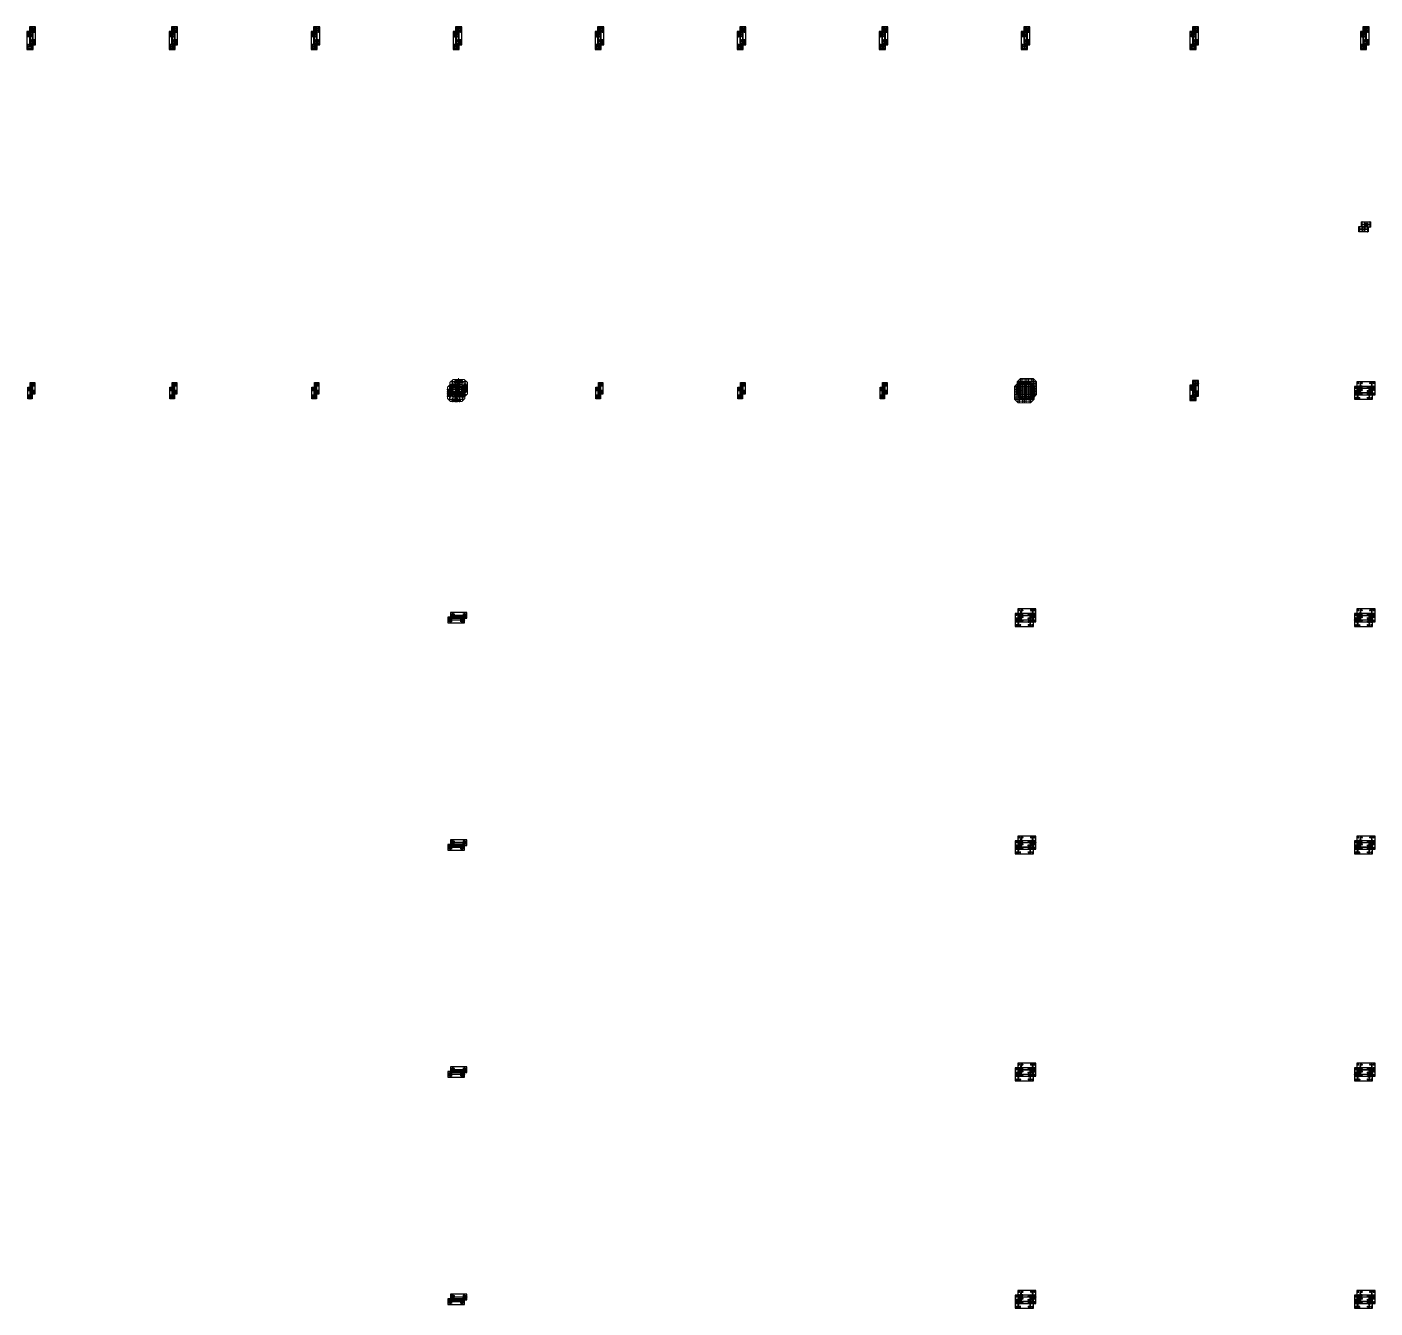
# Model space of a CAD drawing. Header units: feet. Extents: x -99009 to 3252343, y -11094690 to 9035152.
# Drawn here: x 3193026 to 3252343, y -2961960 to -2905569 of the extents above; entities that cross this region are included whole.
import ezdxf

# ---------------------------------------------------------------- set-up
doc = ezdxf.new("R2010")
doc.units = ezdxf.units.FT
doc.linetypes.add('CENTER', pattern=[2, 1.25, -0.25, 0.25, -0.25])
doc.layers.add('PEB COL', color=5, linetype='Continuous')

# ---------------------------------------------------------------- blocks, each defined once
blk = doc.blocks.new('24')
h = blk.add_hatch(color=7)
h.dxf.hatch_style = 1
edge = h.paths.add_edge_path()
edge.add_ellipse((0, 0), major_axis=(15, 0), ratio=1, start_angle=0, end_angle=360)
at = {"color": 1}
for p, q in [((-30, 0), (30, 0)), ((0, 30), (0, -30))]:
    blk.add_line(p, q, dxfattribs=at)
at = {"color": 7}
blk.add_circle((0, 0), 15, dxfattribs=at)
blk = doc.blocks.new('zw$CD60')
at = {"color": 1}
for p, rotation in [((-50, 50), 270), ((50, -50), 90.00000000000001)]:
    blk.add_blockref('24', p, dxfattribs=dict(at, rotation=rotation))
at = {"color": 1, "xscale": -1}
for p, rotation in [((50, 50), 89.99999999999982), ((-50, -50), 270)]:
    blk.add_blockref('24', p, dxfattribs=dict(at, rotation=rotation))
blk = doc.blocks.new('WEDFWEFWEFEWFWE')
at = {"color": 1}
blk.add_lwpolyline([(1053661, 482084), (1053661, 482804), (1053911, 482804), (1053911, 482084)], close=True, dxfattribs=at)
at = {"color": 3}
blk.add_lwpolyline([(1053661, 482184), (1053911, 482184), (1053911, 482194), (1053789, 482194), (1053789, 482694), (1053911, 482694), (1053911, 482704), (1053661, 482704), (1053661, 482694), (1053784, 482694), (1053784, 482194), (1053661, 482194)], close=True, dxfattribs=at)
at = {"color": 4}
for points in [[(1053784, 482704), (1053789, 482704), (1053789, 482804), (1053784, 482804)], [(1053784, 482184), (1053789, 482184), (1053789, 482084), (1053784, 482084)]]:
    blk.add_lwpolyline(points, close=True, dxfattribs=at)
at = {"color": 1, "rotation": 180}
blk.add_blockref('zw$CD60', (1053786, 482704), dxfattribs=at)
at = {"color": 1, "xscale": -1}
blk.add_blockref('zw$CD60', (1053786, 482184), dxfattribs=at)
blk = doc.blocks.new('m30ab')
at = {"color": 7}
for p, q in [((-111, 75), (-39, 75)), ((-100, 101), (-49, 50)), ((-49, 101), (-100, 50)), ((-75, 111), (-75, 39)), ((39, 75), (111, 75)), ((50, 101), (101, 50)), ((101, 101), (50, 50)), ((75, 111), (75, 39)), ((-111, -75), (-39, -75)), ((-100, -49), (-49, -100)), ((-49, -49), (-100, -100)), ((-75, -39), (-75, -111)), ((39, -75), (111, -75)), ((50, -49), (101, -100)), ((101, -49), (50, -100)), ((75, -39), (75, -111))]:
    blk.add_line(p, q, dxfattribs=at)
for centre in [(-75, 75), (75, 75), (-75, -75), (75, -75)]:
    blk.add_circle(centre, 18, dxfattribs=at)
blk = doc.blocks.new('FC1630F')
at = {"color": 1}
blk.add_lwpolyline([(1043501, 657045), (1043501, 657843), (1044071, 657843), (1044071, 657045)], close=True, dxfattribs=at)
at = {"color": 4}
for points in [[(1043789, 657708), (1043789, 657843), (1043783, 657843), (1043783, 657708)], [(1043599, 657694), (1043501, 657694), (1043501, 657708), (1043599, 657708)], [(1043974, 657694), (1044071, 657694), (1044071, 657708), (1043974, 657708)], [(1043599, 657194), (1043501, 657194), (1043501, 657180), (1043599, 657180)], [(1043789, 657180), (1043789, 657045), (1043783, 657045), (1043783, 657180)], [(1043974, 657194), (1044071, 657194), (1044071, 657180), (1043974, 657180)]]:
    blk.add_lwpolyline(points, close=True, dxfattribs=at)
at = {"color": 3}
blk.add_lwpolyline([(1043599, 657180), (1043974, 657180), (1043974, 657194), (1043789, 657194), (1043789, 657694), (1043974, 657694), (1043974, 657708), (1043599, 657708), (1043599, 657694), (1043783, 657694), (1043783, 657194), (1043599, 657194)], close=True, dxfattribs=at)
at = {"color": 1}
for p, rotation in [((1043636, 657708), 270.0000000000001), ((1043937, 657179), 90.00000000000001)]:
    blk.add_blockref('m30ab', p, dxfattribs=dict(at, rotation=rotation))
at = {"color": 1, "xscale": -1}
for p, rotation in [((1043636, 657179), 270), ((1043937, 657708), 89.99999999999999)]:
    blk.add_blockref('m30ab', p, dxfattribs=dict(at, rotation=rotation))
blk = doc.blocks.new('FD830J')
at = {"color": 1}
blk.add_lwpolyline([(928669, 407579), (927883, 407579), (927883, 407309), (928669, 407309)], close=True, dxfattribs=at)
at = {"color": 3}
blk.add_lwpolyline([(928534, 407544), (928534, 407344), (928526, 407344), (928526, 407441), (928026, 407441), (928026, 407344), (928018, 407344), (928018, 407544), (928026, 407544), (928026, 407446), (928526, 407446), (928526, 407544)], close=True, dxfattribs=at)
at = {"color": 4}
for points in [[(928018, 407446), (928018, 407441), (927883, 407441), (927883, 407446)], [(928534, 407446), (928534, 407441), (928669, 407441), (928669, 407446)]]:
    blk.add_lwpolyline(points, close=True, dxfattribs=at)
at = {"color": 1, "xscale": -1, "rotation": 179.9999999999999}
blk.add_blockref('m30ab', (928018, 407444), dxfattribs=at)
at = {"color": 1, "rotation": 180}
blk.add_blockref('m30ab', (928535, 407444), dxfattribs=at)
blk = doc.blocks.new('FC1630K')
at = {"color": 1}
blk.add_lwpolyline([(1044071, 664472), (1044071, 665266), (1043501, 665266), (1043501, 664472)], close=True, dxfattribs=at)
at = {"color": 4}
for points in [[(1043636, 665119), (1043501, 665119), (1043501, 665131), (1043636, 665131)], [(1043789, 665131), (1043789, 665266), (1043783, 665266), (1043783, 665131)], [(1043936, 665119), (1044071, 665119), (1044071, 665131), (1043936, 665131)], [(1043636, 664619), (1043501, 664619), (1043501, 664607), (1043636, 664607)], [(1043789, 664607), (1043789, 664472), (1043783, 664472), (1043783, 664607)], [(1043936, 664619), (1044071, 664619), (1044071, 664607), (1043936, 664607)]]:
    blk.add_lwpolyline(points, close=True, dxfattribs=at)
at = {"color": 3}
blk.add_lwpolyline([(1043936, 664607), (1043636, 664607), (1043636, 664619), (1043783, 664619), (1043783, 665119), (1043636, 665119), (1043636, 665131), (1043936, 665131), (1043936, 665119), (1043789, 665119), (1043789, 664619), (1043936, 664619)], close=True, dxfattribs=at)
at = {"color": 1}
for p, rotation in [((1043636, 665131), 270), ((1043937, 664606), 90)]:
    blk.add_blockref('m30ab', p, dxfattribs=dict(at, rotation=rotation))
at = {"color": 1, "xscale": -1}
for p, rotation in [((1043937, 665131), 90), ((1043636, 664606), 270)]:
    blk.add_blockref('m30ab', p, dxfattribs=dict(at, rotation=rotation))
blk = doc.blocks.new('FD824G4')
at = {"color": 3}
blk.add_lwpolyline([(943529, 463794), (944043, 463794), (944043, 463594), (943529, 463594)], close=True, dxfattribs=at)
at = {"color": 4}
for points in [[(943629, 463696), (943629, 463691), (943529, 463691), (943529, 463696)], [(943943, 463696), (943943, 463691), (944043, 463691), (944043, 463696)]]:
    blk.add_lwpolyline(points, close=True, dxfattribs=at)
at = {"color": 1}
blk.add_lwpolyline([(943629, 463794), (943629, 463594), (943636, 463594), (943636, 463691), (943936, 463691), (943936, 463594), (943943, 463594), (943943, 463794), (943936, 463794), (943936, 463696), (943636, 463696), (943636, 463794)], close=True, dxfattribs=at)
at = {"color": 1, "xscale": -1, "rotation": 270}
blk.add_blockref('zw$CD60', (943629, 463694), dxfattribs=at)
at = {"color": 1, "rotation": 90}
blk.add_blockref('zw$CD60', (943943, 463694), dxfattribs=at)
blk = doc.blocks.new('zw$7752')
h = blk.add_hatch(color=256)
h.dxf.hatch_style = 1
h.paths.add_polyline_path([(26, 126), (13, 126, 0.414214), (26, 113)])
h.paths.add_polyline_path([(26, 139), (26, 126), (39, 126, 0.414214)])
h = blk.add_hatch(color=256)
h.dxf.hatch_style = 1
h.paths.add_polyline_path([(26, 26), (13, 26, 0.414214), (26, 13)])
h.paths.add_polyline_path([(26, 39), (26, 26), (39, 26, 0.414214)])
h = blk.add_hatch(color=256)
h.dxf.hatch_style = 1
h.paths.add_polyline_path([(126, 126), (113, 126, 0.414214), (126, 113)])
h.paths.add_polyline_path([(126, 139), (126, 126), (139, 126, 0.414214)])
h = blk.add_hatch(color=256)
h.dxf.hatch_style = 1
h.paths.add_polyline_path([(126, 26), (113, 26, 0.414214), (126, 13)])
h.paths.add_polyline_path([(126, 39), (126, 26), (139, 26, 0.414214)])
at = {"color": 7, "linetype": 'CENTER'}
for p, q in [((0, 126), (52, 126)), ((0, 26), (52, 26)), ((26, 152), (26, 100)), ((26, 52), (26, 0)), ((100, 126), (152, 126)), ((100, 26), (152, 26)), ((126, 152), (126, 100)), ((126, 52), (126, 0))]:
    blk.add_line(p, q, dxfattribs=at)
at = {"color": 7}
for centre in [(26, 126), (26, 26), (126, 126), (126, 26)]:
    blk.add_circle(centre, 13, dxfattribs=at)
for centre in [(26, 126), (26, 26), (126, 126), (126, 26)]:
    blk.add_circle(centre, 13)
blk = doc.blocks.new('BE420G6')
at = {"color": 3}
blk.add_lwpolyline([(936381, 672481), (936781, 672481), (936781, 672256), (936381, 672256)], close=True, dxfattribs=at)
at = {"color": 1}
blk.add_lwpolyline([(936397, 672481), (936397, 672256), (936406, 672256), (936406, 672366), (936756, 672366), (936756, 672256), (936765, 672256), (936765, 672481), (936756, 672481), (936756, 672371), (936406, 672371), (936406, 672481)], close=True, dxfattribs=at)
blk.add_blockref('zw$7752', (936505, 672293))
blk = doc.blocks.new('zw$93EB')
at = {"color": 7, "lineweight": 0}
for p, q in [((-276, 434), (-431, 276)), ((-431, -276), (-431, 276)), ((-291, 138), (-275, 138)), ((-291, -138), (-291, 138)), ((-276, 434), (276, 434)), ((-275, -138), (-275, 138)), ((-275, 4), (275, 4)), ((-138, 294), (-138, 278)), ((138, 294), (-138, 294)), ((138, 278), (-138, 278)), ((-4, 4), (-4, 278)), ((4, 4), (4, 278)), ((138, 294), (138, 278)), ((275, -138), (275, 138)), ((291, 138), (275, 138)), ((276, 434), (431, 276)), ((291, -138), (291, 138)), ((431, -276), (431, 276)), ((-276, -434), (-431, -276)), ((-291, -138), (-275, -138)), ((-276, -434), (276, -434)), ((-275, -4), (275, -4)), ((138, -278), (-138, -278)), ((-138, -294), (-138, -278)), ((138, -294), (-138, -294)), ((-4, -4), (-4, -278)), ((4, -4), (4, -278)), ((138, -294), (138, -278)), ((291, -138), (275, -138)), ((276, -434), (431, -276))]:
    blk.add_line(p, q, dxfattribs=at)
at = {"color": 1, "lineweight": 0}
for p, q in [((-406, 215), (378, 215)), ((-406, 75), (378, 75)), ((-366, -244), (-366, 261)), ((-248, 370), (255, 370)), ((-215, -411), (-215, 408)), ((-75, -410), (-75, 409)), ((0, -410), (0, 444)), ((75, -410), (75, 409)), ((215, -411), (215, 408)), ((366, -244), (366, 261)), ((-406, -75), (378, -75)), ((-406, -215), (378, -215)), ((-248, -370), (255, -370))]:
    blk.add_line(p, q, dxfattribs=at)
at = {"color": 5, "lineweight": 0}
blk.add_line((-246, -387), (-246, -387), dxfattribs=at)
at = {"color": 3, "lineweight": 0}
for points in [[(-291, 150), (-431, 150), (-431, 140), (-291, 140)], [(-291, 150), (-431, 150), (-431, 140), (-291, 140)], [(-291, 150), (-431, 150), (-431, 140), (-291, 140)], [(-291, 150), (-431, 150), (-431, 140), (-291, 140)], [(-291, 5), (-431, 5), (-431, -5), (-291, -5)], [(-291, 5), (-431, 5), (-431, -5), (-291, -5)], [(-413, 278), (-291, 278), (-291, 294), (-413, 294)], [(-275, 138), (-275, 419), (-291, 419), (-291, 138)], [(-138, 278), (-275, 278), (-275, 294), (-138, 294)], [(-5, 294), (-5, 434), (5, 434), (5, 294)], [(138, 278), (275, 278), (275, 294), (138, 294)], [(275, 138), (275, 419), (291, 419), (291, 138)], [(413, 278), (291, 278), (291, 294), (413, 294)], [(291, 150), (431, 150), (431, 140), (291, 140)], [(291, 150), (431, 150), (431, 140), (291, 140)], [(291, 150), (431, 150), (431, 140), (291, 140)], [(291, 150), (431, 150), (431, 140), (291, 140)], [(291, 5), (431, 5), (431, -5), (291, -5)], [(-291, -150), (-431, -150), (-431, -140), (-291, -140)], [(-291, -150), (-431, -150), (-431, -140), (-291, -140)], [(-291, -150), (-431, -150), (-431, -140), (-291, -140)], [(-291, -150), (-431, -150), (-431, -140), (-291, -140)], [(-413, -278), (-291, -278), (-291, -294), (-413, -294)], [(-275, -138), (-275, -419), (-291, -419), (-291, -138)], [(-138, -278), (-275, -278), (-275, -294), (-138, -294)], [(-5, -294), (-5, -434), (5, -434), (5, -294)], [(138, -278), (275, -278), (275, -294), (138, -294)], [(275, -138), (275, -419), (291, -419), (291, -138)], [(291, -150), (431, -150), (431, -140), (291, -140)], [(291, -150), (431, -150), (431, -140), (291, -140)], [(291, -150), (431, -150), (431, -140), (291, -140)], [(291, -150), (431, -150), (431, -140), (291, -140)], [(413, -278), (291, -278), (291, -294), (413, -294)]]:
    blk.add_lwpolyline(points, close=True, dxfattribs=at)
at = {"color": 2, "lineweight": 0}
for centre in [(-366, 215), (-366, 75), (-215, 370), (-215, 215), (-215, 75), (-75, 370), (-75, 215), (75, 370), (75, 215), (75, 215), (215, 370), (215, 215), (215, 75), (366, 215), (366, 75), (-366, -75), (-366, -215), (-215, -75), (-215, -215), (-215, -370), (-75, -215), (-75, -370), (75, -215), (75, -215), (75, -370), (215, -75), (215, -215), (215, -370), (366, -75), (366, -215)]:
    blk.add_circle(centre, 18, dxfattribs=at)
blk = doc.blocks.new('zw$D17B')
at = {"color": 1, "lineweight": 0}
for p, q in [((-406, 150), (378, 150)), ((-406, 50), (378, 50)), ((-237, -207), (-237, 213)), ((-207, 240), (213, 240)), ((-150, -413), (-150, 372)), ((-50, -410), (-50, 372)), ((0, -410), (0, 444)), ((50, -410), (50, 372)), ((150, -413), (150, 372)), ((237, -207), (237, 213)), ((337, -207), (337, 213)), ((-406, -50), (378, -50)), ((-406, -150), (378, -150)), ((-207, -340), (213, -340))]:
    blk.add_line(p, q, dxfattribs=at)
at = {"color": 7, "lineweight": 0}
for p, q in [((-387, 246), (-246, 387)), ((-387, -246), (-387, 246)), ((-287, 138), (-275, 138)), ((-287, -138), (-287, 138)), ((-275, -138), (-275, 138)), ((-275, 2), (275, 2)), ((-246, 387), (246, 387)), ((-138, 290), (-138, 278)), ((138, 290), (-138, 290)), ((138, 278), (-138, 278)), ((-2, 2), (-2, 278)), ((2, 2), (2, 278)), ((138, 290), (138, 278)), ((246, 387), (387, 246)), ((275, -138), (275, 138)), ((287, 138), (275, 138)), ((287, -138), (287, 138)), ((387, -246), (387, 246)), ((-246, -387), (-387, -246)), ((-287, -138), (-275, -138)), ((-275, -2), (275, -2)), ((-246, -387), (246, -387)), ((138, -278), (-138, -278)), ((-138, -290), (-138, -278)), ((138, -290), (-138, -290)), ((-2, -2), (-2, -278)), ((2, -2), (2, -278)), ((138, -290), (138, -278)), ((246, -387), (387, -246)), ((287, -138), (275, -138))]:
    blk.add_line(p, q, dxfattribs=at)
at = {"color": 5, "lineweight": 0}
blk.add_line((-246, -387), (-246, -387), dxfattribs=at)
at = {"color": 3, "lineweight": 0}
for points in [[(-287, 105), (-387, 105), (-387, 95), (-287, 95)], [(-287, 105), (-387, 105), (-387, 95), (-287, 95)], [(-287, 5), (-387, 5), (-387, -5), (-287, -5)], [(-287, 5), (-387, 5), (-387, -5), (-287, -5)], [(-344, 278), (-287, 278), (-287, 290), (-344, 290)], [(-275, 138), (-275, 346), (-287, 346), (-287, 138)], [(-138, 278), (-275, 278), (-275, 290), (-138, 290)], [(-105, 290), (-105, 387), (-95, 387), (-95, 290)], [(-5, 290), (-5, 387), (5, 387), (5, 290)], [(105, 290), (105, 387), (95, 387), (95, 290)], [(138, 278), (275, 278), (275, 290), (138, 290)], [(275, 138), (275, 346), (287, 346), (287, 138)], [(343, 278), (287, 278), (287, 290), (343, 290)], [(287, 105), (387, 105), (387, 95), (287, 95)], [(287, 5), (387, 5), (387, -5), (287, -5)], [(-287, -105), (-387, -105), (-387, -95), (-287, -95)], [(-287, -105), (-387, -105), (-387, -95), (-287, -95)], [(-344, -278), (-287, -278), (-287, -290), (-344, -290)], [(-275, -138), (-275, -346), (-287, -346), (-287, -138)], [(-138, -278), (-275, -278), (-275, -290), (-138, -290)], [(-105, -290), (-105, -387), (-95, -387), (-95, -290)], [(-5, -290), (-5, -387), (5, -387), (5, -290)], [(105, -290), (105, -387), (95, -387), (95, -290)], [(138, -278), (275, -278), (275, -290), (138, -290)], [(275, -138), (275, -346), (287, -346), (287, -138)], [(287, -105), (387, -105), (387, -95), (287, -95)], [(343, -278), (287, -278), (287, -290), (343, -290)]]:
    blk.add_lwpolyline(points, close=True, dxfattribs=at)
at = {"color": 2, "lineweight": 0}
for centre in [(-337, 150), (-337, 50), (-237, 150), (-237, 50), (-150, 340), (-150, 240), (-50, 340), (-50, 240), (50, 340), (50, 240), (150, 340), (150, 240), (237, 150), (237, 50), (337, 150), (337, 50), (-337, -50), (-337, -150), (-237, -50), (-237, -150), (-150, -240), (-150, -340), (-50, -240), (-50, -340), (50, -240), (50, -340), (150, -240), (150, -340), (237, -50), (237, -150), (337, -50), (337, -150)]:
    blk.add_circle(centre, 12, dxfattribs=at)
blk = doc.blocks.new('FD830G5')
at = {"color": 1}
blk.add_lwpolyline([(928619, 407579), (927933, 407579), (927933, 407309), (928619, 407309)], close=True, dxfattribs=at)
at = {"color": 3}
blk.add_lwpolyline([(928484, 407569), (928484, 407319), (928476, 407319), (928476, 407441), (928076, 407441), (928076, 407319), (928068, 407319), (928068, 407569), (928076, 407569), (928076, 407446), (928476, 407446), (928476, 407569)], close=True, dxfattribs=at)
at = {"color": 4}
for points in [[(928068, 407446), (928068, 407441), (927933, 407441), (927933, 407446)], [(928484, 407446), (928484, 407441), (928619, 407441), (928619, 407446)]]:
    blk.add_lwpolyline(points, close=True, dxfattribs=at)
at = {"color": 1, "xscale": -1, "rotation": 179.9999999999999}
blk.add_blockref('m30ab', (928068, 407444), dxfattribs=at)
at = {"color": 1, "rotation": 180}
blk.add_blockref('m30ab', (928485, 407444), dxfattribs=at)
blk = doc.blocks.new('PEB COL')
for name, p, rotation in [('FD830J', (-201194, 928276), 270), ('FD830J', (-194944, 928276), 270), ('FD830J', (-188694, 928276), 270), ('FD830J', (-182444, 928276), 270), ('FD830J', (-176194, 928276), 270), ('FD830J', (-169944, 928276), 270), ('FD830J', (-163694, 928276), 270), ('FD830J', (-157444, 928276), 270), ('FD830J', (-150019, 928276), 270), ('FD830J', (-142519, 928276), 270), ('BE420G6', (1201506, 664064), 180), ('FD824G4', (-257444, 928276), 270), ('FD824G4', (-251194, 928276), 270), ('FD824G4', (-244944, 928276), 270), ('FD824G4', (-232444, 928276), 270), ('FD824G4', (-226194, 928276), 270), ('FD824G4', (-219944, 928276), 270), ('FD830G5', (-150019, 912766), 270), ('FC1630K', (-399944, 1028276), 270), ('FC1630K', (-399944, 1018276), 270), ('FC1630K', (-399944, 1008276), 270), ('FC1630K', (-399944, 998276), 270), ('FC1630K', (-399944, 988276), 270)]:
    blk.add_blockref(name, p, dxfattribs=dict(rotation=rotation))
at = {"color": 5, "lineweight": 0}
for name, p in [('zw$D17B', (225000, -15510)), ('zw$93EB', (250000, -15510))]:
    blk.add_blockref(name, p, dxfattribs=at)
at = {"xscale": -1, "rotation": 270}
for name, p in [('WEDFWEFWEFEWFWE', (-257444, -1079296)), ('FC1630F', (-407444, -1069296)), ('WEDFWEFWEFEWFWE', (-257444, -1089296)), ('FC1630F', (-407444, -1079296)), ('WEDFWEFWEFEWFWE', (-257444, -1099296)), ('FC1630F', (-407444, -1089296)), ('WEDFWEFWEFEWFWE', (-257444, -1109296)), ('FC1630F', (-407444, -1099296))]:
    blk.add_blockref(name, p, dxfattribs=at)

msp = doc.modelspace()

# ---------------------------------------------------------------- block references
at = {"layer": 'PEB COL'}
for p in [(2986910.91166, -2906164.69711), (2987020.91166, -2905962.19711)]:
    msp.add_blockref('PEB COL', p, dxfattribs=at)

doc.saveas('drawing.dxf')
